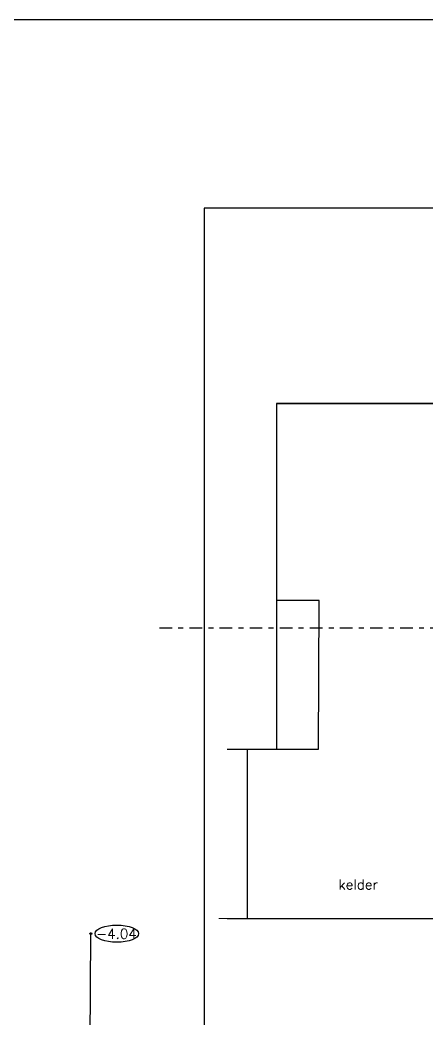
# Model space of a CAD drawing. Header units: millimetres. Extents: x 361 to 21231, y 184 to 1849.
# Drawn here: x 2520.19 to 2528.41, y 538.01 to 558.19 of the extents above; entities that cross this region are included whole.
import ezdxf

# ---------------------------------------------------------------- set-up
doc = ezdxf.new("R2010")
doc.units = ezdxf.units.MM
doc.header["$LTSCALE"] = 0.2
doc.linetypes.add('DASHDOT2', pattern=[12.7, 6.35, -3.175, 0, -3.175])
for name, color, linetype in [('3 de opmeting', 7, 'Continuous'), ('bestaande hoogtepunten  30-6-2020', 200, 'Continuous'), ('ontwerp', 7, 'Continuous')]:
    doc.layers.add(name, color=color, linetype=linetype)
for name, color, linetype, lineweight in [('aslijnen', 10, 'DASHDOT2', 25), ('huis', 7, 'Continuous', 40), ('maten', 1, 'Continuous', 18)]:
    doc.layers.add(name, color=color, linetype=linetype, lineweight=lineweight)
doc.styles.get("Standard").update_dxf_attribs({"font": 'txt.shx', "height": 0.2})

msp = doc.modelspace()

# ---------------------------------------------------------------- linework, layer by layer
at = {"layer": '3 de opmeting', "ltscale": 0.2}
msp.add_line((2521.526, 518.316), (2521.618, 539.735), dxfattribs=at)
at = {"layer": 'aslijnen', "ltscale": 0.2}
for q in [(2542.679, 545.911), (2548.635, 545.911)]:
    msp.add_line((2523.005, 545.911), q, dxfattribs=at)
at = {"layer": 'bestaande hoogtepunten  30-6-2020', "ltscale": 0.2}
msp.add_circle((2521.618, 539.735), 0.02, dxfattribs=at)
at = {"layer": 'bestaande hoogtepunten  30-6-2020'}
msp.add_ellipse((2522.145, 539.735), major_axis=(-0.439, 0), ratio=0.39726, dxfattribs=at)
at = {"layer": 'huis', "lineweight": 25, "ltscale": 0.2}
msp.add_lwpolyline([(2557.718, 558.188), (2467.592, 558.188), (2467.592, 408.613), (2557.718, 408.613)], close=True, dxfattribs=at)
at = {"layer": 'maten', "ltscale": 0.2}
msp.add_line((2530.367, 540.041), (2524.203, 540.041), dxfattribs=at)
at = {"layer": 'ontwerp', "ltscale": 0.2}
for p, q in [((2525.371, 550.441), (2534.431, 550.441)), ((2525.371, 550.441), (2525.371, 543.461)), ((2534.431, 550.441), (2525.371, 550.441)), ((2526.229, 546.461), (2525.371, 546.461)), ((2526.221, 543.461), (2526.229, 546.461)), ((2524.371, 543.461), (2525.371, 543.461)), ((2524.78, 543.461), (2524.78, 540.041)), ((2525.371, 543.461), (2526.221, 543.461)), ((2524.371, 540.041), (2530.367, 540.041))]:
    msp.add_line(p, q, dxfattribs=at)
msp.add_lwpolyline([(2552.191, 554.385), (2523.907, 554.385), (2523.907, 537.853), (2552.191, 537.853)], close=True, dxfattribs=at)

# ---------------------------------------------------------------- texts
at = {"layer": 'bestaande hoogtepunten  30-6-2020', "insert": (2521.725, 539.833), "char_height": 0.2, "width": 0.69801, "attachment_point": 1, "rotation": 0.0061}
msp.add_mtext('-4.04', dxfattribs=at)
at = {"layer": 'ontwerp', "lineweight": 30, "ltscale": 0.2, "insert": (2526.623, 540.828), "char_height": 0.2, "attachment_point": 1}
msp.add_mtext_dynamic_manual_height_columns('kelder', width=2.95866, gutter_width=1, heights=[0], dxfattribs=at)

doc.saveas('drawing.dxf')
